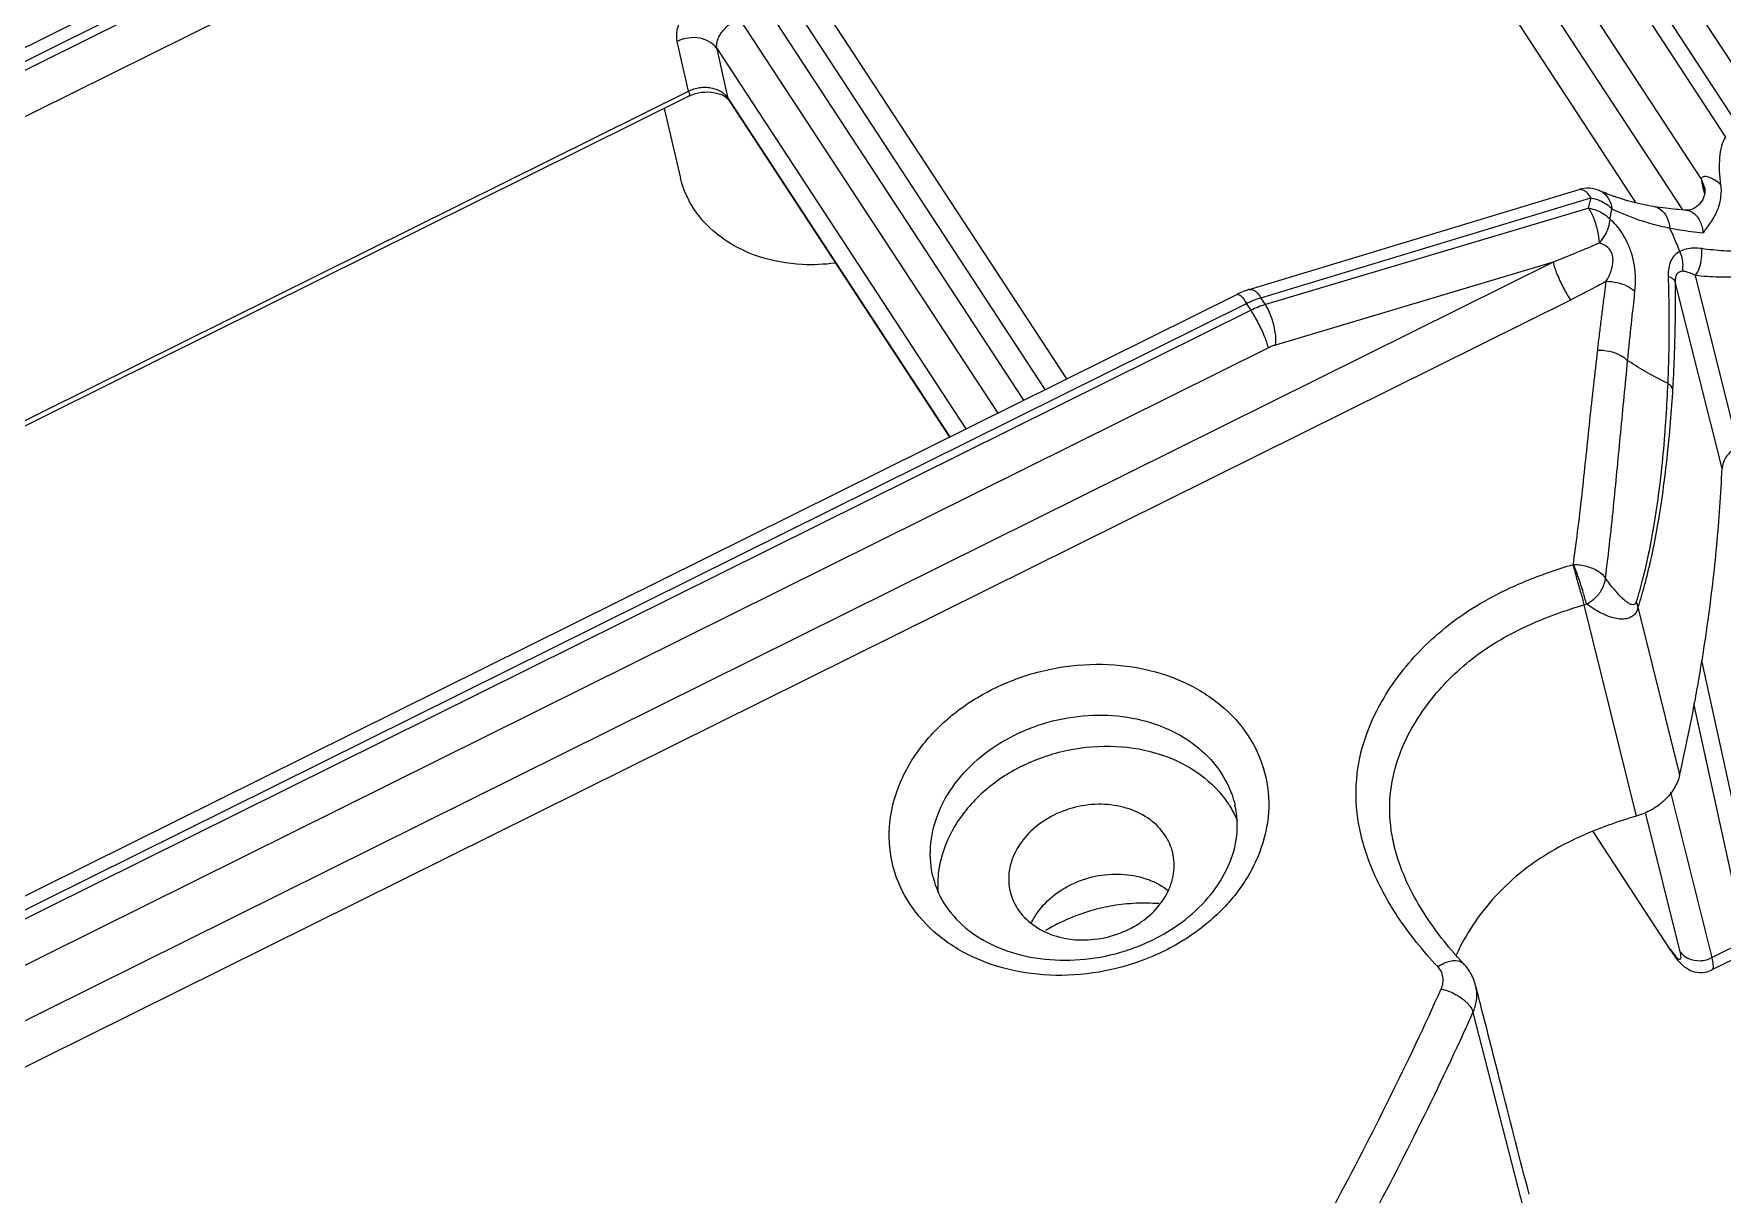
# Model space of a CAD drawing. Header units: inches. Extents: x 164842 to 166038, y -53074 to -52229.
# Drawn here: x 165033.44 to 165056.18, y -52987.5 to -52971.87 of the extents above; entities that cross this region are included whole.
import ezdxf

# ---------------------------------------------------------------- set-up
doc = ezdxf.new("R2010")
doc.units = ezdxf.units.IN
doc.header["$LTSCALE"] = 2
doc.header["$MEASUREMENT"] = 0
doc.layers.get('0').update_dxf_attribs({"linetype": 'CONTINUOUS'})

msp = doc.modelspace()

# ---------------------------------------------------------------- linework, layer by layer
at = {"color": 7, "linetype": 'Continuous'}
for p, q in [((165017.886, -52979.711), (165044.317, -52966.599)), ((165018.009, -52979.836), (165044.439, -52966.724)), ((165018.069, -52979.928), (165044.499, -52966.816)), ((165018.304, -52980.435), (165044.735, -52967.323)), ((165053.386, -52968.932), (165056.225, -52973.266)), ((165056.374, -52973.076), (165053.585, -52968.819)), ((165057.087, -52973.452), (165054.374, -52969.311)), ((165055.902, -52973.83), (165053.381, -52969.982)), ((165053.662, -52971.221), (165055.643, -52974.244)), ((165042.935, -52971.662), (165046.42, -52976.981)), ((165046.772, -52976.807), (165043.286, -52971.488)), ((165047.061, -52976.664), (165043.681, -52971.506)), ((165047.349, -52976.52), (165044.074, -52971.522)), ((165053.363, -52971.63), (165055.011, -52974.145)), ((165042.256, -52972.646), (165042.104, -52971.977)), ((165042.791, -52972.745), (165042.639, -52972.076)), ((165042.639, -52972.076), (165045.992, -52977.194)), ((165026.773, -52980.397), (165042.255, -52972.716)), ((165026.774, -52980.327), (165042.256, -52972.646)), ((165042.791, -52972.745), (165045.776, -52977.301)), ((165042.791, -52972.745), (165042.806, -52972.782)), ((165042.806, -52972.782), (165045.77, -52977.304)), ((165041.925, -52972.88), (165042.149, -52973.818)), ((165049.808, -52975.316), (165054.254, -52973.972)), ((165055.945, -52973.953), (165055.902, -52973.83)), ((165055.939, -52974.02), (165055.919, -52973.928)), ((165055.945, -52973.955), (165055.945, -52973.953)), ((165049.965, -52975.428), (165054.411, -52974.083)), ((165054.53, -52973.988), (165054.531, -52973.988)), ((165054.381, -52974.221), (165050.025, -52975.52)), ((165055.259, -52974.2), (165055.259, -52974.2)), ((165055.699, -52974.249), (165055.699, -52974.249)), ((165053.9, -52974.951), (165025.861, -52988.861)), ((165053.9, -52974.951), (165050.164, -52976.066)), ((165056.178, -52977.727), (165055.547, -52975.212)), ((165056.396, -52977.431), (165055.819, -52975.131)), ((165025.893, -52987.165), (165049.649, -52975.38)), ((165026.016, -52987.29), (165049.772, -52975.505)), ((165054.135, -52975.459), (165026.096, -52989.369)), ((165049.832, -52975.596), (165049.772, -52975.505)), ((165050.025, -52975.52), (165049.965, -52975.428)), ((165049.832, -52975.596), (165026.076, -52987.382)), ((165050.067, -52976.104), (165026.311, -52987.889)), ((165054.317, -52979.563), (165055.022, -52982.409)), ((165055.044, -52979.596), (165055.606, -52981.853)), ((165056.667, -52983.797), (165055.904, -52980.314)), ((165056.498, -52984.088), (165055.797, -52980.89)), ((165056.042, -52984.314), (165055.488, -52982.088)), ((165055.614, -52984.235), (165055.151, -52982.376)), ((165054.435, -52982.617), (165055.483, -52984.216)), ((165051.774, -52982.858), (165051.771, -52982.847)), ((165045.549, -52983.229), (165045.549, -52983.229)), ((165055.468, -52984.183), (165055.483, -52984.216)), ((165056.498, -52984.088), (165056.042, -52984.314)), ((165052.697, -52984.395), (165052.697, -52984.396)), ((165056.492, -52984.256), (165056.041, -52984.479)), ((165052.858, -52984.689), (165052.858, -52984.688)), ((165052.822, -52985.052), (165053.541, -52987.863))]:
    msp.add_line(p, q, dxfattribs=at)
for points, start_tangent, end_tangent in [([(165042.104, -52971.977), (165042.096, -52971.882), (165042.114, -52971.775), (165042.159, -52971.661), (165042.229, -52971.545), (165042.323, -52971.431), (165042.437, -52971.325), (165042.565, -52971.231), (165042.7, -52971.154)], (-0.222135, 0.975016), (0.895805, 0.444447)), ([(165042.639, -52972.076), (165042.634, -52972.027), (165042.643, -52971.974), (165042.665, -52971.916), (165042.7, -52971.858), (165042.747, -52971.801), (165042.804, -52971.747), (165042.868, -52971.7), (165042.935, -52971.662)], (-0.226089, 0.974107), (0.895817, 0.444422)), ([(165042.639, -52972.076), (165042.543, -52971.985), (165042.408, -52971.934), (165042.253, -52971.931), (165042.104, -52971.977)], (-0.549962, 0.83519), (-0.898144, -0.439701)), ([(165042.256, -52972.646), (165042.328, -52972.617), (165042.404, -52972.599)], (0.893954, 0.448158), (0.988793, 0.149294)), ([(165042.404, -52972.599), (165042.482, -52972.594)], (0.988793, 0.149294), (0.999946, -0.01039)), ([(165042.482, -52972.594), (165042.558, -52972.601)], (0.999946, -0.01039), (0.984305, -0.176477)), ([(165042.558, -52972.601), (165042.629, -52972.62), (165042.694, -52972.652), (165042.749, -52972.694), (165042.791, -52972.745)], (0.984305, -0.176477), (0.546574, -0.837411)), ([(165042.256, -52972.646), (165042.26, -52972.712), (165042.255, -52972.713)], (0.23561, -0.971848), (-0.999034, -0.043953)), ([(165042.255, -52972.716), (165042.348, -52972.68)], (0.895696, 0.444666), (0.959631, 0.281262)), ([(165042.348, -52972.68), (165042.517, -52972.657)], (0.959631, 0.281262), (0.999891, -0.014733)), ([(165042.517, -52972.657), (165042.669, -52972.683), (165042.777, -52972.746), (165042.782, -52972.752)], (0.999891, -0.014733), (0.697657, -0.716432)), ([(165042.782, -52972.752), (165042.806, -52972.782)], (0.697657, -0.716432), (0.547919, -0.836531)), ([(165056.225, -52973.266), (165056.17, -52973.388), (165056.144, -52973.538), (165056.139, -52973.709), (165056.157, -52973.899)], (-0.56677, -0.823876), (0.138369, -0.990381)), ([(165044.226, -52974.962), (165043.788, -52974.981), (165043.196, -52974.872), (165042.693, -52974.614), (165042.328, -52974.233), (165042.148, -52973.817)], (-0.991225, -0.132188), (-0.232255, 0.972655)), ([(165054.393, -52973.955), (165054.254, -52973.972)], (-0.998337, 0.05765), (-0.956954, -0.290241)), ([(165054.315, -52973.983), (165054.254, -52973.974)], (-0.920268, 0.391289), (-0.983306, -0.181961)), ([(165054.531, -52973.988), (165054.393, -52973.955)], (-0.916357, 0.400363), (-0.998337, 0.05765)), ([(165055.902, -52973.83), (165055.919, -52973.799), (165055.971, -52973.795), (165056.055, -52973.827)], (-0.000719, 1), (0.875698, -0.482859)), ([(165055.909, -52973.878), (165055.902, -52973.83)], (-0.175381, 0.984501), (-0.124902, 0.992169)), ([(165055.919, -52973.928), (165055.909, -52973.878)], (-0.214032, 0.976827), (-0.175381, 0.984501)), ([(165055.936, -52973.958), (165055.919, -52973.928)], (-0.431902, 0.901921), (-0.546155, 0.837684)), ([(165055.946, -52973.966), (165055.929, -52974.079)], (0.069983, -0.997548), (-0.356953, -0.934122)), ([(165055.947, -52973.984), (165055.936, -52973.958)], (-0.336275, 0.941764), (-0.431902, 0.901921)), ([(165055.945, -52973.955), (165055.946, -52973.966)], (0.117854, -0.993031), (0.069983, -0.997548)), ([(165056.055, -52973.827), (165056.08, -52973.842)], (0.875698, -0.482859), (0.846171, -0.532911)), ([(165056.08, -52973.842), (165056.157, -52973.899)], (0.846171, -0.532911), (0.759083, -0.650993)), ([(165056.157, -52973.899), (165056.158, -52974.068), (165056.115, -52974.241)], (0.138195, -0.990405), (-0.364642, -0.931148)), ([(165054.411, -52974.083), (165054.315, -52973.983)], (-0.550167, 0.835054), (-0.920268, 0.391289)), ([(165054.381, -52974.221), (165054.396, -52974.15), (165054.411, -52974.083)], (0.203115, 0.979155), (0.21684, 0.976207)), ([(165054.411, -52974.083), (165054.526, -52974.117)], (0.976772, -0.214281), (0.925715, -0.378221)), ([(165054.526, -52974.117), (165054.622, -52974.169)], (0.925715, -0.378221), (0.825032, -0.565087)), ([(165054.739, -52974.069), (165054.721, -52974.063), (165054.53, -52973.987)], (-0.944182, 0.329424), (-0.916597, 0.399812)), ([(165054.531, -52973.988), (165054.561, -52974.004), (165054.649, -52974.096), (165054.693, -52974.231)], (0.918059, -0.396445), (0.119781, -0.9928)), ([(165054.622, -52974.169), (165054.693, -52974.231)], (0.825032, -0.565087), (0.652135, -0.758103)), ([(165054.752, -52974.074), (165054.739, -52974.069)], (-0.945764, 0.324853), (-0.944182, 0.329424)), ([(165055.259, -52974.2), (165055.092, -52974.169), (165054.752, -52974.074)], (-0.987115, 0.160012), (-0.945764, 0.324853)), ([(165055.863, -52974.179), (165055.769, -52974.238), (165055.699, -52974.249)], (-0.717023, -0.69705), (-0.997874, 0.065175)), ([(165055.929, -52974.079), (165055.863, -52974.179)], (-0.356953, -0.934122), (-0.717023, -0.69705)), ([(165054.381, -52974.221), (165054.492, -52974.252), (165054.59, -52974.303), (165054.668, -52974.371)], (0.984259, -0.176732), (0.66465, -0.747155)), ([(165054.524, -52974.692), (165054.504, -52974.532), (165054.453, -52974.364), (165054.381, -52974.221)], (-0.007493, 0.999972), (-0.545929, 0.837831)), ([(165054.524, -52974.693), (165054.599, -52974.591), (165054.649, -52974.48), (165054.668, -52974.371)], (0.678429, 0.734666), (0.027345, 0.999626)), ([(165054.668, -52974.371), (165054.68, -52974.299), (165054.693, -52974.231)], (0.172769, 0.984962), (0.183556, 0.983009)), ([(165055.004, -52975.341), (165055.012, -52975.168), (165054.996, -52974.995), (165054.958, -52974.83), (165054.901, -52974.684), (165054.832, -52974.56), (165054.754, -52974.455), (165054.668, -52974.371)], (0.109711, 0.993963), (-0.763737, 0.645527)), ([(165054.693, -52974.231), (165055.053, -52974.377)], (0.905063, -0.425277), (0.946671, -0.322203)), ([(165055.053, -52974.377), (165055.199, -52974.423)], (0.946671, -0.322203), (0.960597, -0.277945)), ([(165055.199, -52974.423), (165055.475, -52974.49)], (0.960597, -0.277945), (0.98067, -0.195668)), ([(165055.698, -52974.249), (165055.42, -52974.224), (165055.259, -52974.2)], (-0.998589, 0.053107), (-0.987008, 0.16067)), ([(165055.259, -52974.2), (165055.349, -52974.239), (165055.433, -52974.342), (165055.475, -52974.49)], (0.985664, -0.168722), (0.11295, -0.993601)), ([(165055.699, -52974.248), (165055.723, -52974.253), (165055.789, -52974.285), (165055.845, -52974.34), (165055.883, -52974.407), (165055.907, -52974.479), (165055.923, -52974.553)], (0.992772, -0.120016), (0.177482, -0.984124)), ([(165056.115, -52974.241), (165056.03, -52974.401), (165055.923, -52974.553)], (-0.364642, -0.931148), (-0.552972, -0.8332)), ([(165055.61, -52974.805), (165055.531, -52974.62), (165055.475, -52974.49)], (-0.392617, 0.919702), (-0.396833, 0.917891)), ([(165055.475, -52974.49), (165055.61, -52974.513), (165055.759, -52974.535), (165055.923, -52974.553)], (0.983204, -0.182512), (0.995934, -0.090082)), ([(165058.154, -52974.449), (165057.822, -52974.69), (165057.415, -52974.905), (165056.953, -52975.062), (165056.506, -52975.138), (165056.133, -52975.151), (165055.819, -52975.131)], (-0.769263, -0.638932), (-0.994619, 0.1036)), ([(165057.615, -52974.449), (165057.324, -52974.608), (165056.933, -52974.741), (165056.539, -52974.798), (165056.198, -52974.797), (165055.904, -52974.767)], (-0.838368, -0.545104), (-0.990034, 0.140829)), ([(165054.524, -52974.692), (165054.212, -52974.824), (165053.9, -52974.951)], (-0.918107, -0.396333), (-0.928908, -0.370311)), ([(165054.618, -52975.207), (165054.672, -52975.096), (165054.702, -52974.991), (165054.707, -52974.897), (165054.688, -52974.821), (165054.649, -52974.762), (165054.593, -52974.72), (165054.524, -52974.693)], (0.492632, 0.870238), (-0.966676, 0.256003)), ([(165055.61, -52974.805), (165055.54, -52974.857), (165055.488, -52974.932), (165055.459, -52975.027), (165055.451, -52975.14)], (-0.880381, -0.474267), (0.028132, -0.999604)), ([(165055.904, -52974.767), (165055.791, -52974.76), (165055.693, -52974.773), (165055.61, -52974.805)], (-0.990016, 0.140957), (-0.880512, -0.474025)), ([(165055.643, -52975.072), (165055.651, -52974.986), (165055.639, -52974.895), (165055.61, -52974.805)], (0.195639, 0.980676), (-0.388694, 0.921367)), ([(165055.819, -52975.131), (165055.873, -52975.023), (165055.902, -52974.897), (165055.904, -52974.767)], (0.559628, 0.828744), (-0.096999, 0.995284)), ([(165053.9, -52974.951), (165053.952, -52975.106), (165054.038, -52975.291), (165054.135, -52975.459)], (0.23561, -0.971848), (0.548054, -0.836443)), ([(165055.643, -52975.072), (165055.601, -52975.082), (165055.569, -52975.108), (165055.551, -52975.152), (165055.547, -52975.212)], (-0.999472, -0.032489), (0.038347, -0.999264)), ([(165055.819, -52975.131), (165055.751, -52975.097), (165055.693, -52975.078), (165055.643, -52975.072)], (-0.87076, 0.491708), (-0.999497, -0.031704)), ([(165049.791, -52975.322), (165049.709, -52975.352)], (-0.95172, -0.306968), (-0.921812, -0.387638)), ([(165049.808, -52975.316), (165049.791, -52975.322)], (-0.957194, -0.289446), (-0.95172, -0.306968)), ([(165049.808, -52975.319), (165049.869, -52975.328), (165049.965, -52975.428)], (0.983368, 0.181624), (0.550167, -0.835054)), ([(165054.618, -52975.207), (165054.378, -52975.335), (165054.135, -52975.459)], (-0.877149, -0.480219), (-0.895781, -0.444496)), ([(165054.502, -52976.132), (165054.528, -52975.916), (165054.552, -52975.716), (165054.575, -52975.533), (165054.597, -52975.363), (165054.618, -52975.207)], (0.111334, 0.993783), (0.134369, 0.990931)), ([(165054.618, -52975.207), (165054.766, -52975.224), (165054.9, -52975.271), (165055.004, -52975.341)], (0.999964, -0.008456), (0.728196, -0.685369)), ([(165055.451, -52975.14), (165055.456, -52975.338), (165055.46, -52975.549), (165055.462, -52975.774), (165055.461, -52976.019), (165055.455, -52976.286), (165055.445, -52976.58)], (0.030046, -0.999549), (-0.044098, -0.999027)), ([(165055.547, -52975.212), (165055.528, -52975.186), (165055.496, -52975.162), (165055.451, -52975.14)], (-0.396537, 0.918019), (-0.928231, 0.372005)), ([(165055.547, -52975.212), (165055.547, -52975.408), (165055.546, -52975.617), (165055.542, -52975.843), (165055.536, -52976.089), (165055.526, -52976.358), (165055.511, -52976.653)], (0.003702, -0.999993), (-0.060514, -0.998167)), ([(165049.709, -52975.352), (165049.649, -52975.38)], (-0.921812, -0.387638), (-0.895775, -0.444507)), ([(165049.649, -52975.383), (165049.69, -52975.399), (165049.695, -52975.403)], (0.998653, 0.051891), (0.810681, -0.585488)), ([(165049.695, -52975.403), (165049.772, -52975.505)], (0.810681, -0.585488), (0.548054, -0.836443)), ([(165049.772, -52975.505), (165049.868, -52975.462)], (0.895824, 0.444409), (0.929009, 0.370058)), ([(165049.928, -52975.553), (165049.832, -52975.596)], (-0.92937, -0.369151), (-0.895824, -0.444409)), ([(165049.868, -52975.462), (165049.965, -52975.428)], (0.929009, 0.370058), (0.957457, 0.288577)), ([(165050.025, -52975.52), (165049.928, -52975.553)], (-0.958021, -0.286697), (-0.92937, -0.369151)), ([(165050.164, -52976.066), (165050.159, -52975.892), (165050.109, -52975.693), (165050.025, -52975.52)], (0.140491, 0.990082), (-0.545935, 0.837828)), ([(165054.905, -52976.277), (165054.927, -52976.059), (165054.948, -52975.857), (165054.968, -52975.671), (165054.987, -52975.5), (165055.004, -52975.341)], (0.096934, 0.995291), (0.109454, 0.993992)), ([(165050.067, -52976.104), (165050.015, -52975.95), (165049.929, -52975.764), (165049.832, -52975.596)], (-0.23561, 0.971848), (-0.548054, 0.836443)), ([(165050.164, -52976.066), (165050.115, -52976.082), (165050.067, -52976.104)], (-0.958309, -0.285735), (-0.895824, -0.444409)), ([(165054.174, -52979.02), (165054.298, -52978.015), (165054.396, -52977.086), (165054.502, -52976.132)], (0.137227, 0.99054), (0.111401, 0.993775)), ([(165054.502, -52976.132), (165054.66, -52976.149), (165054.801, -52976.2), (165054.905, -52976.277)], (0.999971, 0.00768), (0.678218, -0.734861)), ([(165054.606, -52979.204), (165054.721, -52978.182), (165054.812, -52977.244), (165054.905, -52976.277)], (0.130865, 0.9914), (0.094777, 0.995499)), ([(165055.445, -52976.58), (165055.172, -52976.439), (165054.915, -52976.283), (165054.905, -52976.277)], (-0.906303, 0.422629), (-0.837995, 0.545677)), ([(165055.445, -52976.58), (165055.42, -52977.031), (165055.381, -52977.527), (165055.326, -52978.024), (165055.259, -52978.484), (165055.183, -52978.887), (165055.103, -52979.231), (165055.022, -52979.523)], (-0.043251, -0.999064), (-0.283396, -0.959003)), ([(165055.511, -52976.653), (165055.479, -52977.103), (165055.431, -52977.598), (165055.369, -52978.096), (165055.295, -52978.556), (165055.214, -52978.96), (165055.129, -52979.304), (165055.044, -52979.596)], (-0.060652, -0.998159), (-0.293688, -0.955901)), ([(165055.511, -52976.653), (165055.497, -52976.628), (165055.475, -52976.604), (165055.445, -52976.58)], (-0.350284, 0.936644), (-0.83111, 0.556109)), ([(165056.396, -52977.431), (165056.284, -52977.51), (165056.208, -52977.613), (165056.178, -52977.727)], (-0.895825, -0.444408), (-0.045132, -0.998981)), ([(165055.926, -52980.196), (165055.985, -52979.798), (165056.106, -52978.765), (165056.178, -52977.727)], (0.155827, 0.987784), (0.045073, 0.998984)), ([(165051.449, -52983.087), (165051.271, -52982.439), (165051.263, -52981.833), (165051.396, -52981.288), (165051.619, -52980.823), (165051.886, -52980.436), (165052.188, -52980.103), (165052.542, -52979.798), (165052.984, -52979.508), (165053.527, -52979.246), (165054.174, -52979.02)], (-0.373314, 0.927705), (0.958921, 0.283674)), ([(165054.169, -52979.022), (165054.218, -52979.208), (165054.275, -52979.405), (165054.317, -52979.563)], (0.262428, -0.964951), (0.232676, -0.972554)), ([(165054.178, -52979.019), (165054.354, -52979.044), (165054.507, -52979.11), (165054.606, -52979.204)], (0.999946, -0.010353), (0.53428, -0.845307)), ([(165054.351, -52979.552), (165054.307, -52979.395), (165054.244, -52979.2), (165054.178, -52979.019)], (-0.248142, 0.968724), (-0.342325, 0.939582)), ([(165054.351, -52979.552), (165054.477, -52979.461), (165054.567, -52979.338), (165054.606, -52979.204)], (0.899763, 0.43638), (0.099937, 0.994994)), ([(165055.022, -52979.523), (165054.997, -52979.558), (165054.961, -52979.56), (165054.921, -52979.543), (165054.876, -52979.512), (165054.827, -52979.469), (165054.776, -52979.416), (165054.722, -52979.354), (165054.665, -52979.283), (165054.606, -52979.204)], (-0.281638, -0.959521), (-0.590167, 0.807281)), ([(165051.771, -52982.847), (165051.722, -52982.601), (165051.715, -52982.064), (165051.831, -52981.586), (165052.029, -52981.173), (165052.268, -52980.828), (165052.537, -52980.53), (165052.851, -52980.26), (165053.242, -52980.004), (165053.73, -52979.768), (165054.317, -52979.563)], (-0.245992, 0.969272), (0.958911, 0.283707)), ([(165054.317, -52979.563), (165054.334, -52979.558), (165054.351, -52979.552)], (0.958421, 0.285358), (0.947602, 0.319453)), ([(165055.044, -52979.596), (165054.999, -52979.692), (165054.938, -52979.734), (165054.869, -52979.754), (165054.794, -52979.755), (165054.713, -52979.739), (165054.628, -52979.71), (165054.54, -52979.669), (165054.447, -52979.616), (165054.351, -52979.552)], (-0.25957, -0.965724), (-0.819016, 0.57377)), ([(165055.043, -52979.596), (165055.039, -52979.571), (165055.032, -52979.547), (165055.022, -52979.523)], (-0.123373, 0.99236), (-0.430491, 0.902595)), ([(165055.888, -52980.429), (165055.907, -52980.314)], (0.165578, 0.986197), (0.160788, 0.986989)), ([(165055.907, -52980.314), (165055.926, -52980.196)], (0.160788, 0.986989), (0.155827, 0.987784)), ([(165046.359, -52980.695), (165046.995, -52980.461), (165047.663, -52980.365), (165048.316, -52980.413), (165048.914, -52980.599), (165049.418, -52980.91), (165049.794, -52981.327), (165050.015, -52981.82), (165050.067, -52982.356), (165049.946, -52982.898), (165049.66, -52983.413), (165049.225, -52983.865), (165048.67, -52984.221)], (0.895825, 0.444408), (-0.895825, -0.444408)), ([(165055.606, -52981.853), (165055.818, -52980.828), (165055.874, -52980.513)], (0.222598, 0.97491), (0.169081, 0.985602)), ([(165055.874, -52980.513), (165055.888, -52980.429)], (0.169081, 0.985602), (0.165578, 0.986197)), ([(165048.591, -52984.259), (165048.034, -52984.455), (165047.366, -52984.551), (165046.712, -52984.503), (165046.114, -52984.318), (165045.61, -52984.006), (165045.235, -52983.589), (165045.014, -52983.096), (165044.962, -52982.56), (165045.083, -52982.018), (165045.369, -52981.504), (165045.804, -52981.051), (165046.359, -52980.695)], (-0.907965, -0.419045), (0.895825, 0.444408)), ([(165046.647, -52981.317), (165047.162, -52981.127), (165047.703, -52981.05), (165048.232, -52981.088), (165048.716, -52981.238), (165049.124, -52981.49), (165049.429, -52981.828), (165049.608, -52982.227), (165049.616, -52982.26)], (0.895825, 0.444408), (0.231317, -0.972878)), ([(165045.549, -52983.229), (165045.515, -52982.828), (165045.613, -52982.389), (165045.844, -52981.973), (165046.196, -52981.607), (165046.647, -52981.317)], (-0.231298, 0.972883), (0.895825, 0.444408)), ([(165046.746, -52981.735), (165047.363, -52981.521), (165048.011, -52981.469), (165048.626, -52981.582), (165049.149, -52981.85), (165049.529, -52982.247)], (0.895825, 0.444408), (0.547438, -0.836846)), ([(165046.746, -52981.735), (165046.222, -52982.088), (165045.84, -52982.546), (165045.638, -52983.064)], (-0.895825, -0.444408), (-0.189627, -0.981856)), ([(165055.606, -52981.853), (165055.533, -52982.032), (165055.403, -52982.194), (165055.228, -52982.322), (165055.022, -52982.409)], (-0.222572, -0.974916), (-0.95983, -0.280583)), ([(165048.777, -52982.902), (165048.676, -52982.669), (165048.472, -52982.456), (165048.19, -52982.312), (165047.859, -52982.251), (165047.51, -52982.279), (165047.178, -52982.394)], (-0.232255, 0.972655), (-0.895825, -0.444408)), ([(165048.56, -52984.048), (165048.949, -52983.799), (165049.291, -52983.463), (165049.526, -52983.082), (165049.64, -52982.674), (165049.616, -52982.26)], (0.887945, 0.459949), (-0.231738, 0.972778)), ([(165049.529, -52982.247), (165049.554, -52982.286)], (0.547438, -0.836846), (0.519098, -0.854715)), ([(165049.554, -52982.286), (165049.647, -52982.469)], (0.519098, -0.854715), (0.387388, -0.921917)), ([(165047.178, -52982.394), (165046.896, -52982.584), (165046.69, -52982.83), (165046.582, -52983.11), (165046.581, -52983.394), (165046.587, -52983.423)], (-0.895825, -0.444408), (0.232255, -0.972655)), ([(165055.022, -52982.409), (165054.278, -52982.679), (165053.611, -52983.058), (165053.214, -52983.396), (165052.883, -52983.784), (165052.647, -52984.174)], (-0.959958, -0.280142), (-0.445637, -0.895214)), ([(165045.638, -52983.064), (165045.616, -52983.228)], (-0.189627, -0.981856), (-0.075868, -0.997118)), ([(165048.359, -52983.829), (165048.469, -52983.742), (165048.674, -52983.495), (165048.783, -52983.216), (165048.783, -52982.931), (165048.777, -52982.902)], (0.816925, 0.576744), (-0.232255, 0.972655)), ([(165052.567, -52984.253), (165052.304, -52983.923), (165051.903, -52983.232), (165051.774, -52982.858)], (-0.657108, 0.753797), (-0.250742, 0.968054)), ([(165045.549, -52983.229), (165045.725, -52983.625), (165046.031, -52983.947), (165046.439, -52984.181), (165046.926, -52984.317), (165047.46, -52984.345), (165048.005, -52984.261), (165048.277, -52984.174)], (0.231738, -0.972778), (0.935741, 0.352688)), ([(165045.616, -52983.228), (165045.616, -52983.429)], (-0.075868, -0.997118), (0.068295, -0.997665)), ([(165047.402, -52983.333), (165047.734, -52983.218), (165048.083, -52983.19), (165048.414, -52983.251), (165048.696, -52983.395), (165048.71, -52983.406)], (0.895825, 0.444408), (0.793662, -0.608359)), ([(165052.347, -52984.435), (165051.807, -52983.758), (165051.449, -52983.087)], (-0.683094, 0.730331), (-0.373314, 0.927705)), ([(165046.587, -52983.423), (165046.688, -52983.656), (165046.892, -52983.869), (165047.174, -52984.014), (165047.505, -52984.075), (165047.854, -52984.046), (165048.186, -52983.932)], (0.232255, -0.972655), (0.895825, 0.444408)), ([(165046.87, -52983.852), (165046.914, -52983.77), (165047.12, -52983.523), (165047.402, -52983.333)], (0.424338, 0.905504), (0.895825, 0.444408)), ([(165048.158, -52983.591), (165047.866, -52983.635), (165047.25, -52983.848)], (-0.995629, -0.093396), (-0.895825, -0.444408)), ([(165048.59, -52983.587), (165048.514, -52983.583), (165048.158, -52983.591)], (-0.996849, 0.079328), (-0.995629, -0.093396)), ([(165047.25, -52983.848), (165047.068, -52983.948)], (-0.895825, -0.444408), (-0.855174, -0.518341)), ([(165048.186, -52983.932), (165048.359, -52983.829)], (0.895825, 0.444408), (0.816925, 0.576744)), ([(165048.277, -52984.174), (165048.52, -52984.068)], (0.935741, 0.352688), (0.895825, 0.444408)), ([(165048.52, -52984.068), (165048.56, -52984.048)], (0.895825, 0.444408), (0.887945, 0.459949)), ([(165052.647, -52984.174), (165052.631, -52984.206), (165052.596, -52984.281)], (-0.445637, -0.895214), (-0.403067, -0.91517)), ([(165055.468, -52984.183), (165055.517, -52984.252), (165055.562, -52984.306), (165055.598, -52984.333), (165055.62, -52984.329), (165055.624, -52984.294), (165055.614, -52984.235)], (0.548054, -0.836443), (-0.241566, 0.970384)), ([(165048.67, -52984.221), (165048.591, -52984.259)], (-0.895825, -0.444408), (-0.907965, -0.419045)), ([(165052.347, -52984.435), (165052.516, -52984.36), (165052.655, -52984.367), (165052.695, -52984.397)], (0.834692, 0.550718), (0.683712, -0.729752)), ([(165052.697, -52984.396), (165052.567, -52984.253)], (-0.683098, 0.730327), (-0.657108, 0.753797)), ([(165052.858, -52984.689), (165052.785, -52984.513), (165052.697, -52984.396)], (-0.246907, 0.969039), (-0.682961, 0.730454)), ([(165055.483, -52984.216), (165055.53, -52984.284), (165055.602, -52984.374)], (0.547987, -0.836487), (0.68135, -0.731958)), ([(165055.602, -52984.374), (165055.687, -52984.448)], (0.68135, -0.731958), (0.823138, -0.567842)), ([(165055.614, -52984.235), (165055.724, -52984.326)], (0.546319, -0.837577), (0.909097, -0.416583)), ([(165055.724, -52984.326), (165055.881, -52984.355)], (0.909097, -0.416583), (0.999096, 0.042506)), ([(165055.881, -52984.355), (165056.042, -52984.314)], (0.999096, 0.042506), (0.893542, 0.44898)), ([(165056.04, -52984.476), (165056.05, -52984.471), (165056.059, -52984.412), (165056.042, -52984.314)], (0.948069, 0.318064), (-0.236047, 0.971742)), ([(165052.394, -52984.735), (165052.418, -52984.656), (165052.417, -52984.574), (165052.392, -52984.498), (165052.347, -52984.435)], (0.410457, 0.91188), (-0.68304, 0.730381)), ([(165055.687, -52984.448), (165055.807, -52984.504)], (0.823138, -0.567842), (0.968884, -0.247513)), ([(165055.807, -52984.504), (165055.951, -52984.509), (165056.041, -52984.479)], (0.968884, -0.247513), (0.896072, 0.443909)), ([(165036.179, -53003.324), (165038.94, -53001.459), (165041.234, -52999.67), (165043.188, -52997.935), (165044.905, -52996.204), (165046.474, -52994.405), (165047.973, -52992.446), (165049.461, -52990.221), (165050.952, -52987.65), (165052.394, -52984.735)], (0.846642, 0.532164), (0.410461, 0.911878)), ([(165052.394, -52984.735), (165052.587, -52984.808)], (0.974984, -0.222273), (0.879601, -0.475711)), ([(165052.587, -52984.808), (165052.708, -52984.891)], (0.879601, -0.475711), (0.753522, -0.657423)), ([(165052.822, -52985.052), (165052.868, -52984.894), (165052.867, -52984.731), (165052.858, -52984.689)], (0.409537, 0.912294), (-0.245941, 0.969285)), ([(165052.943, -52985.021), (165052.858, -52984.688)], (-0.247688, 0.96884), (-0.247687, 0.96884)), ([(165036.459, -53003.811), (165039.243, -53001.925), (165041.559, -53000.119), (165043.533, -52998.366), (165045.269, -52996.617), (165046.853, -52994.8), (165048.367, -52992.821), (165049.867, -52990.578), (165051.369, -52987.988), (165052.822, -52985.052)], (0.846643, 0.532162), (0.410462, 0.911878)), ([(165052.708, -52984.891), (165052.743, -52984.924)], (0.753522, -0.657423), (0.693709, -0.720255)), ([(165052.743, -52984.924), (165052.822, -52985.052)], (0.693709, -0.720255), (0.243679, -0.969856)), ([(165053.577, -52987.499), (165053.215, -52986.086), (165052.943, -52985.021)], (-0.247697, 0.968837), (-0.247688, 0.96884))]:
    msp.add_spline(points, degree=3, dxfattribs=dict(at, start_tangent=start_tangent, end_tangent=end_tangent))

doc.saveas('drawing.dxf')
